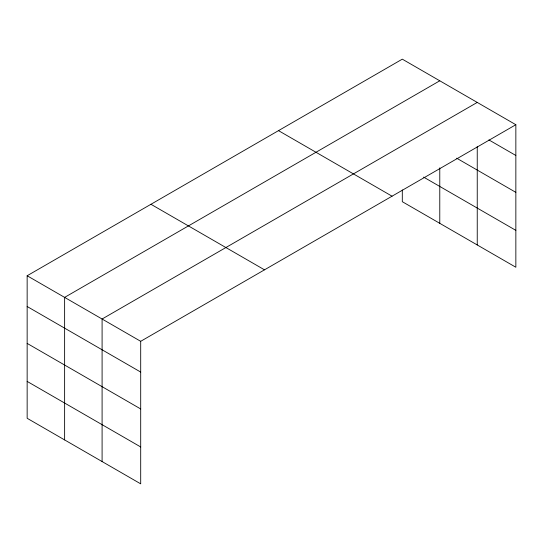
<?xml version="1.0" encoding="UTF-8"?>
<svg xmlns="http://www.w3.org/2000/svg" width="543" height="543" viewBox="0 0 543 543"><rect width="100%" height="100%" fill="white"/><g stroke="black" fill="none" stroke-linecap="round" stroke-linejoin="round"><path stroke-width="0.81" d="M515.85 124.714L402.302 59.16L27.15 275.756L27.15 418.286L140.698 483.84L140.698 341.309L515.85 124.714L515.85 267.244L402.302 201.691L402.302 189.955M477.243 146.596L477.243 244.961M439.776 80.792L64.624 297.388L64.624 439.918M477.243 102.423L102.091 319.019L102.091 461.55M488.897 139.918L515.85 155.474M456.67 158.196L515.85 192.358M423.608 177.106L515.85 230.361M278.505 130.632L392.053 196.193M150.947 204.277L264.495 269.83M27.15 275.756L140.698 341.309M27.15 306.51L140.698 372.07M27.15 343.4L140.698 408.954M27.15 381.403L140.698 446.957M439.776 167.862L439.776 223.322"/></g></svg>
